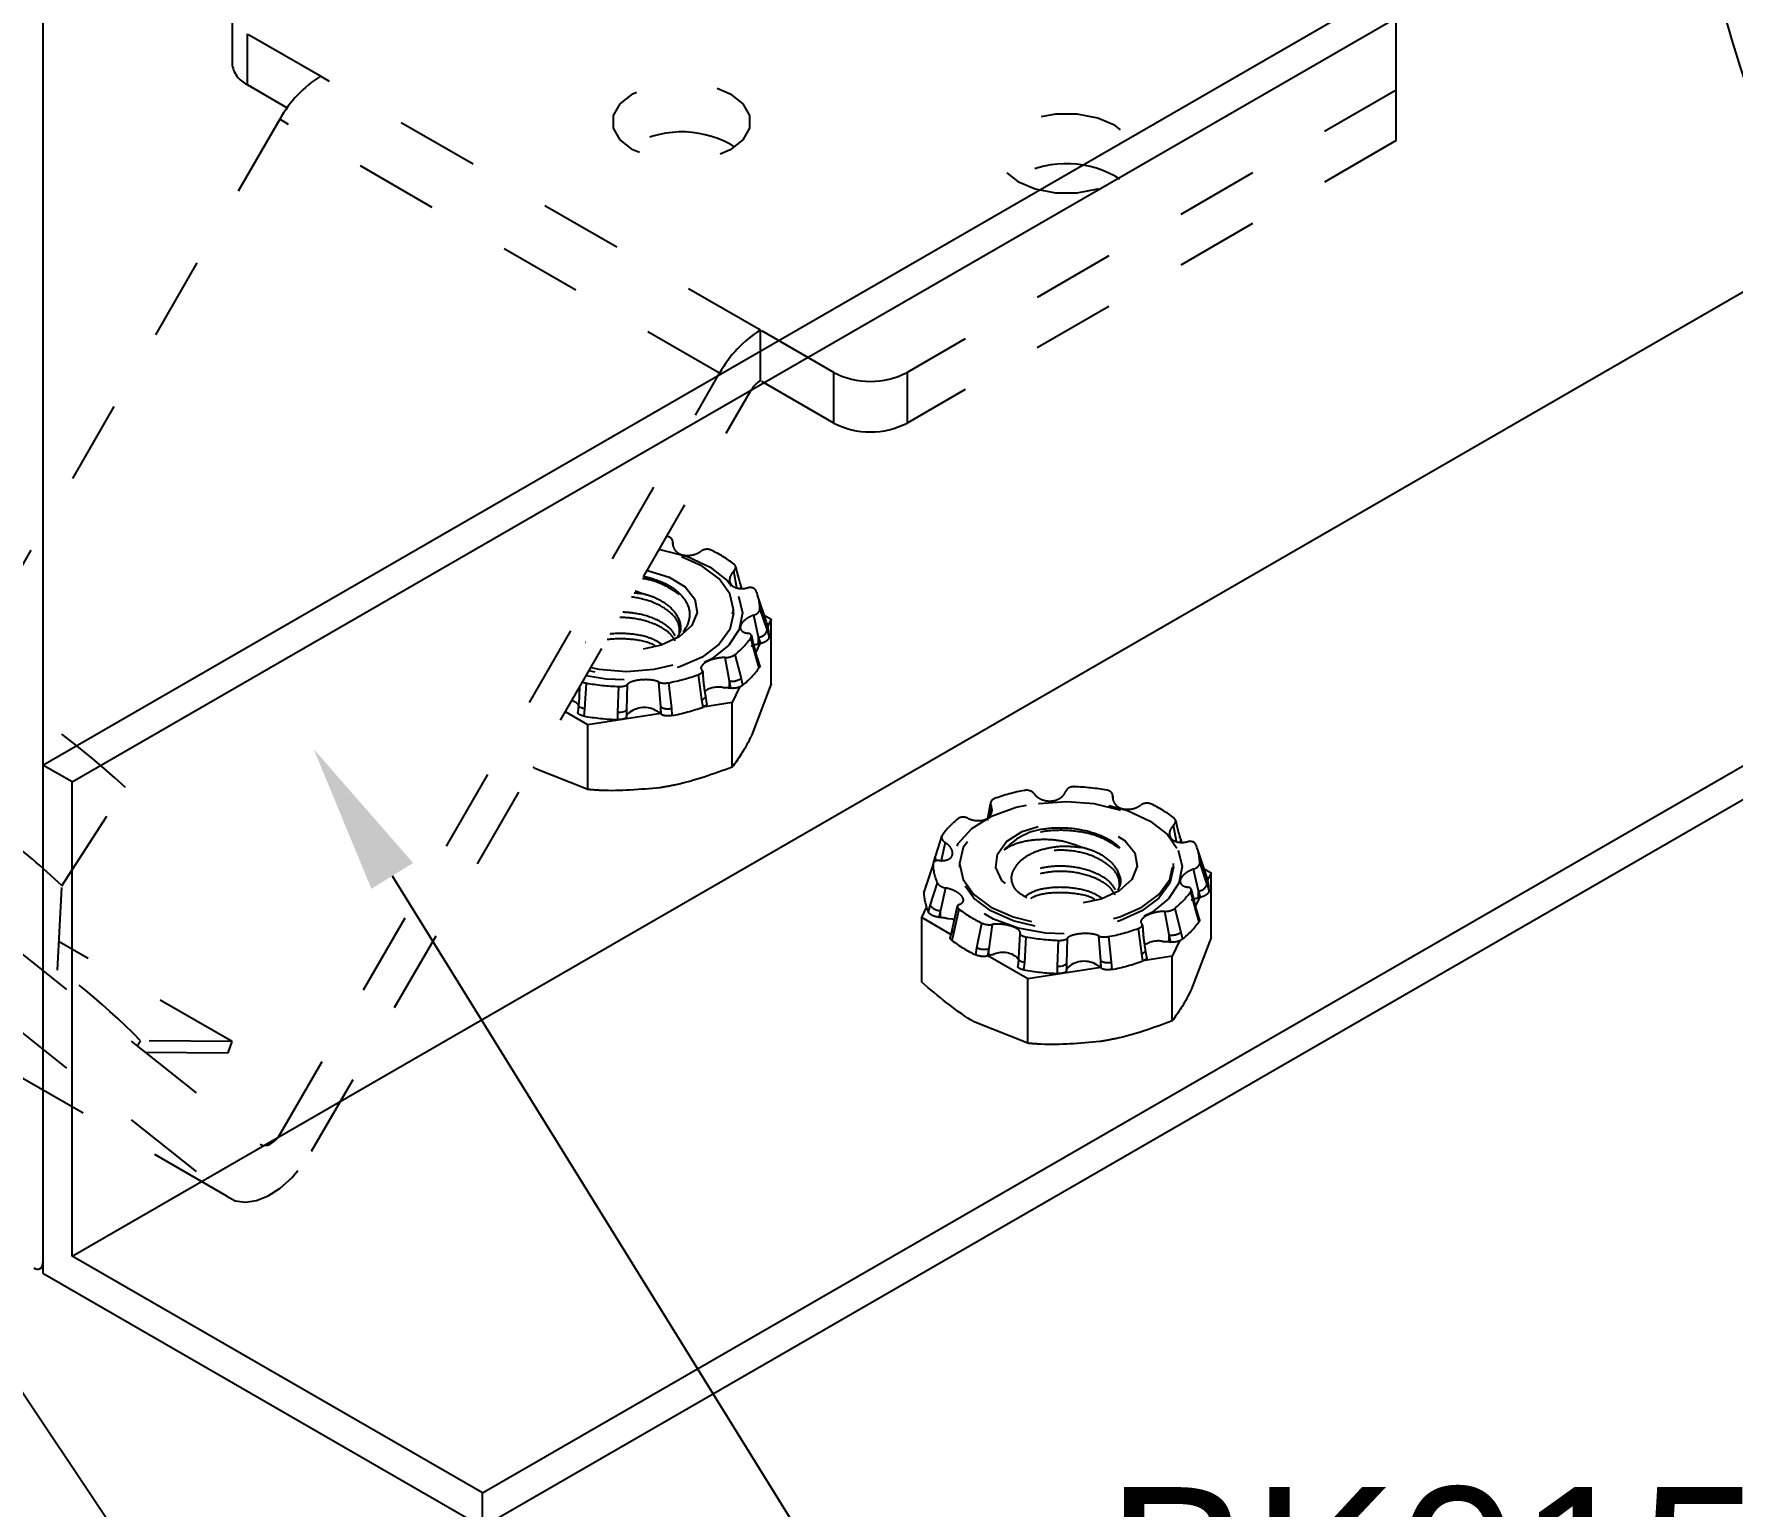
# Model space of a CAD drawing. Extents: x 0 to 11.5, y -11.3 to 0.
# Drawn here: x 6.178 to 8.226, y -4.875 to -3.1 of the extents above; entities that cross this region are included whole.
import ezdxf
from ezdxf import colors
from ezdxf.entities.mleader import LeaderData, LeaderLine
from ezdxf.math import Vec2, Vec3

# ---------------------------------------------------------------- set-up
doc = ezdxf.new("R2010")
doc.units = 0
doc.header["$LTSCALE"] = 0.5
doc.header["$MEASUREMENT"] = 0
doc.linetypes.add('HIDDEN2', pattern=[0.1875, 0.125, -0.0625])
for name, color, linetype in [('Brackets', 181, 'CONTINUOUS'), ('Dimension', 10, 'CONTINUOUS'), ('FAB DWG', 221, 'CONTINUOUS'), ('Hardware', 242, 'CONTINUOUS'), ('Housing', 150, 'CONTINUOUS')]:
    doc.layers.add(name, color=color, linetype=linetype)
doc.styles.add('LSAD_Standard', font='arial.ttf')
doc.styles.get("Standard").update_dxf_attribs({"font": 'arial.ttf'})

msp = doc.modelspace()

# ---------------------------------------------------------------- linework, layer by layer
at = {"layer": 'Brackets', "linetype": 'HIDDEN2', "transparency": 16777216}
for p, q in [((7.8208, -3.168), (7.8208, -3.066)), ((6.4171, -3.0749), (6.4171, -3.1359)), ((6.5238, -3.1514), (6.4354, -3.1004)), ((6.4354, -3.1004), (6.4354, -3.1614)), ((7.0541, -3.4575), (6.5238, -3.1514)), ((6.4354, -3.1614), (6.4837, -3.1893)), ((7.8208, -3.168), (7.2309, -3.5085)), ((7.8208, -3.229), (7.8208, -3.168)), ((6.4747, -3.2033), (6.0919, -3.8663)), ((7.005, -3.5094), (6.4747, -3.2033)), ((7.0177, -3.2334), (7.0231, -3.2368)), ((7.8208, -3.229), (7.2309, -3.5695)), ((7.4818, -3.2717), (7.4871, -3.275)), ((7.0541, -3.5185), (7.0541, -3.4575)), ((7.1425, -3.5085), (7.0541, -3.4575)), ((6.4757, -4.4261), (7.005, -3.5094)), ((7.1425, -3.5695), (7.0541, -3.5185)), ((7.1425, -3.5695), (7.1425, -3.5085)), ((7.2309, -3.5085), (7.2309, -3.5695)), ((6.5131, -4.4476), (7.0423, -3.5309)), ((6.1394, -4.1899), (6.4511, -4.439)), ((6.1394, -4.2848), (6.4107, -4.5016)), ((6.4107, -4.5016), (6.1394, -4.345))]:
    msp.add_line(p, q, dxfattribs=at)
at = {"layer": 'Brackets', "linetype": 'HIDDEN2', "transparency": 16777216, "flags": 128}
for points in [[(7.0177, -3.1724), (7.033, -3.1845), (7.041, -3.1988), (7.041, -3.2138), (7.033, -3.228), (7.0177, -3.2402), (6.9967, -3.249), (6.972, -3.2536), (6.9461, -3.2536), (6.9214, -3.249), (6.9004, -3.2402), (6.8851, -3.228), (6.8771, -3.2138), (6.8771, -3.1988), (6.8851, -3.1845), (6.9004, -3.1724), (6.9214, -3.1636), (6.9461, -3.159), (6.972, -3.159), (6.9967, -3.1636), (7.0177, -3.1724)], [(7.3644, -3.2784), (7.3854, -3.2872), (7.4101, -3.2919), (7.4361, -3.2919), (7.4608, -3.2872), (7.4818, -3.2784), (7.497, -3.2663), (7.5051, -3.252), (7.5051, -3.237), (7.497, -3.2228), (7.4818, -3.2107), (7.4608, -3.2019), (7.4361, -3.1972), (7.4101, -3.1972), (7.3854, -3.2019), (7.3644, -3.2107), (7.3491, -3.2228), (7.3411, -3.237), (7.3411, -3.252), (7.3491, -3.2663), (7.3644, -3.2784)], [(6.4511, -4.439), (6.4536, -4.4404), (6.4565, -4.4408), (6.4598, -4.4403), (6.4632, -4.4389), (6.4666, -4.4367), (6.47, -4.4337), (6.4731, -4.4301), (6.4757, -4.4261)], [(6.4107, -4.5016), (6.421, -4.5072), (6.4332, -4.509), (6.4467, -4.507), (6.4609, -4.5012), (6.4752, -4.4919), (6.4891, -4.4795), (6.5019, -4.4645), (6.5131, -4.4476)]]:
    msp.add_lwpolyline(points, dxfattribs=at)
at = {"layer": 'Brackets', "linetype": 'HIDDEN2', "transparency": 16777216}
for centre, radius, start, end in [((6.4484, -3.1328), 0.0314, 185.699, 245.6346), ((6.5989, -3.2717), 0.1418, 121.9494, 151.1451), ((6.9593, -3.3404), 0.1219, 61.3588, 121.7889), ((7.4233, -3.3787), 0.1219, 61.3588, 121.7889), ((7.1292, -3.5778), 0.1418, 121.9494, 151.1451), ((7.0722, -3.5474), 0.0341, 121.9494, 151.1451), ((7.1867, -3.4232), 0.0961, 242.616, 297.384), ((7.1867, -3.4842), 0.0961, 242.616, 297.384)]:
    msp.add_arc(centre, radius, start, end, dxfattribs=at)
at = {"layer": 'Dimension', "transparency": 16777216}
msp.add_open_spline([(7.1225, 0), (8.4328, -0.5402), (8.3161, -2.0653), (7.9792, -3.1766), (8.8841, -4.1291)], degree=3, knots=[0, 0, 0, 0, 1, 1.936571, 1.936571, 1.936571, 1.936571], dxfattribs=at)
at = {"layer": 'Hardware', "linetype": 'HIDDEN2', "transparency": 16777216}
for p, q in [((6.9487, -3.7154), (6.9486, -3.7136)), ((7.0257, -3.7682), (7.022, -3.7483)), ((7.0318, -3.7689), (7.0306, -3.7649)), ((7.0615, -3.8094), (7.0507, -3.777)), ((7.0216, -3.7992), (7.0216, -3.7945)), ((7.052, -3.8277), (7.0461, -3.8013)), ((7.0536, -3.794), (7.0622, -3.8197)), ((7.0587, -3.8011), (7.067, -3.8059)), ((7.067, -3.8059), (7.063, -3.8145)), ((7.067, -3.8838), (7.067, -3.8059)), ((7.0503, -3.8567), (7.0426, -3.8283)), ((7.052, -3.8357), (7.052, -3.8277)), ((7.0545, -3.8353), (7.052, -3.8277)), ((7.0622, -3.8197), (7.0646, -3.8273)), ((7.0234, -3.8487), (7.0308, -3.8774)), ((7.0533, -3.8355), (7.0485, -3.8457)), ((7.052, -3.8357), (7.0545, -3.8353)), ((7.0167, -3.8808), (7.0116, -3.8523)), ((7.0509, -3.8539), (7.0503, -3.8517)), ((7.0526, -3.8646), (7.0503, -3.8567)), ((7.0533, -3.8619), (7.0509, -3.8539)), ((6.8356, -3.9088), (6.8366, -3.8874)), ((6.844, -3.883), (6.8421, -3.914)), ((6.8822, -3.9183), (6.8834, -3.8872)), ((6.8936, -3.8847), (6.8928, -3.9149)), ((6.934, -3.9117), (6.9317, -3.8819)), ((6.9434, -3.8826), (6.9468, -3.9134)), ((6.9836, -3.9033), (6.9796, -3.8727)), ((7.0167, -3.8888), (7.0167, -3.8808)), ((7.0186, -3.8892), (7.0167, -3.8808)), ((7.0167, -3.8888), (7.0186, -3.8892)), ((7.029, -3.8878), (7.0203, -3.9064)), ((7.0308, -3.8774), (7.0327, -3.8857)), ((7.067, -3.8838), (7.0437, -3.9455)), ((6.835, -3.9098), (6.8341, -3.9187)), ((6.985, -3.9119), (6.9836, -3.9033)), ((7.0203, -3.9064), (6.9849, -3.9119)), ((6.9897, -3.9077), (6.9883, -3.899)), ((7.0203, -3.9844), (7.0203, -3.9064)), ((6.8461, -3.9334), (6.819, -3.9178)), ((6.8421, -3.914), (6.8412, -3.9228)), ((6.934, -3.9198), (6.8461, -3.9334)), ((6.8822, -3.9272), (6.8822, -3.9183)), ((6.8928, -3.9149), (6.8928, -3.9238)), ((6.934, -3.9198), (6.934, -3.9117)), ((6.9347, -3.9206), (6.934, -3.9117)), ((6.934, -3.9198), (6.9347, -3.9206)), ((6.9468, -3.9134), (6.9474, -3.9222)), ((6.8461, -4.0113), (6.8461, -3.9334)), ((6.8461, -4.0113), (6.7823, -3.9859)), ((6.2119, -4.1274), (6.2886, -4.0089)), ((7.331, -4.0292), (7.3275, -4.049)), ((7.3322, -4.0308), (7.3307, -4.0434)), ((7.479, -4.0215), (7.4789, -4.0196)), ((7.2656, -4.0908), (7.2733, -4.0668)), ((7.556, -4.0742), (7.5523, -4.0543)), ((7.5622, -4.075), (7.5609, -4.071)), ((7.265, -4.0918), (7.2627, -4.0989)), ((7.2656, -4.0908), (7.265, -4.0918)), ((7.2768, -4.0753), (7.2722, -4.0971)), ((7.5919, -4.1155), (7.581, -4.083)), ((7.2623, -4.1012), (7.2537, -4.1278)), ((7.2942, -4.1006), (7.2942, -4.1052)), ((7.552, -4.1052), (7.552, -4.1006)), ((7.5823, -4.1337), (7.5764, -4.1073)), ((7.5839, -4.1001), (7.5925, -4.1258)), ((7.5891, -4.1072), (7.5974, -4.1119)), ((7.5974, -4.1119), (7.5933, -4.1206)), ((7.5974, -4.1899), (7.5974, -4.1119)), ((6.2069, -4.2294), (6.2119, -4.1271)), ((7.2537, -4.1278), (7.2512, -4.1352)), ((7.2512, -4.1352), (7.2515, -4.1342)), ((7.2538, -4.1267), (7.2514, -4.1341)), ((7.2537, -4.1278), (7.2538, -4.1267)), ((7.259, -4.1511), (7.2675, -4.1241)), ((7.2773, -4.1301), (7.2714, -4.1574)), ((7.5806, -4.1628), (7.5729, -4.1344)), ((7.5823, -4.1418), (7.5823, -4.1337)), ((7.5848, -4.1413), (7.5823, -4.1337)), ((7.5925, -4.1258), (7.595, -4.1333)), ((7.2488, -4.1658), (7.2545, -4.1536)), ((7.2567, -4.159), (7.259, -4.1511)), ((7.2913, -4.1519), (7.2849, -4.1813)), ((7.2935, -4.1556), (7.2871, -4.1851)), ((7.5538, -4.1547), (7.5612, -4.1835)), ((7.5836, -4.1416), (7.5789, -4.1518)), ((7.5823, -4.1418), (7.5848, -4.1413)), ((7.2839, -4.1861), (7.2488, -4.1658)), ((7.2488, -4.2438), (7.2488, -4.1658)), ((7.2714, -4.1574), (7.2691, -4.1653)), ((7.2691, -4.1653), (7.2714, -4.1654)), ((7.2714, -4.1654), (7.2714, -4.1574)), ((7.3151, -4.2022), (7.3211, -4.1724)), ((7.3335, -4.1742), (7.3294, -4.2034)), ((7.547, -4.1868), (7.5419, -4.1584)), ((7.5813, -4.16), (7.5806, -4.1577)), ((7.583, -4.1707), (7.5806, -4.1628)), ((7.5836, -4.168), (7.5812, -4.16)), ((6.4171, -4.3152), (6.2086, -4.1949)), ((6.4171, -4.3152), (6.2086, -4.1949)), ((7.2851, -4.1815), (7.283, -4.1898)), ((7.2871, -4.1851), (7.285, -4.1933)), ((7.2851, -4.1815), (7.2851, -4.1814)), ((7.3659, -4.2148), (7.3673, -4.1848)), ((7.3743, -4.1891), (7.3724, -4.2201)), ((7.4125, -4.2244), (7.4137, -4.1933)), ((7.4239, -4.1908), (7.4231, -4.221)), ((7.4644, -4.2178), (7.462, -4.1879)), ((7.4737, -4.1887), (7.4771, -4.2195)), ((7.5139, -4.2094), (7.5099, -4.1788)), ((7.547, -4.1949), (7.547, -4.1868)), ((7.5489, -4.1953), (7.547, -4.1868)), ((7.547, -4.1949), (7.5489, -4.1953)), ((7.5593, -4.1939), (7.5507, -4.2125)), ((7.5612, -4.1835), (7.5631, -4.1918)), ((7.5974, -4.1899), (7.574, -4.2516)), ((7.3137, -4.2108), (7.3151, -4.2022)), ((7.3294, -4.2034), (7.3279, -4.2121)), ((7.3279, -4.2121), (7.3294, -4.2114)), ((7.3764, -4.2395), (7.3285, -4.2118)), ((7.3294, -4.2114), (7.3294, -4.2034)), ((7.3653, -4.2159), (7.3644, -4.2248)), ((7.5154, -4.218), (7.5139, -4.2094)), ((7.5507, -4.2125), (7.5153, -4.218)), ((7.52, -4.2138), (7.5186, -4.2051)), ((7.5507, -4.2904), (7.5507, -4.2125)), ((7.3724, -4.2201), (7.3715, -4.2289)), ((7.4644, -4.2259), (7.3764, -4.2395)), ((7.4125, -4.2333), (7.4125, -4.2244)), ((7.4231, -4.221), (7.4231, -4.2299)), ((7.4644, -4.2259), (7.4644, -4.2178)), ((7.465, -4.2267), (7.4644, -4.2178)), ((7.4644, -4.2259), (7.465, -4.2267)), ((7.4771, -4.2195), (7.4777, -4.2283)), ((7.3764, -4.3174), (7.3764, -4.2395)), ((7.3764, -4.3174), (7.3126, -4.292)), ((6.3028, -4.3204), (6.3067, -4.3143)), ((6.4171, -4.3152), (6.3067, -4.3143)), ((6.4123, -4.3289), (6.4171, -4.3152)), ((6.3124, -4.3281), (6.4123, -4.3289))]:
    msp.add_line(p, q, dxfattribs=at)
at = {"layer": 'Hardware', "linetype": 'HIDDEN2', "transparency": 16777216, "flags": 128}
for points in [[(6.85, -3.8641), (6.8594, -3.8664), (6.8928, -3.8689), (6.9261, -3.8664), (6.9572, -3.8589), (6.9839, -3.8471), (7.0044, -3.8317), (7.0172, -3.8138), (7.0216, -3.7945), (7.0172, -3.7753), (7.0044, -3.7573), (6.9839, -3.7419), (6.9572, -3.7301), (6.931, -3.7238)], [(6.9321, -3.722), (6.9345, -3.7222), (6.9664, -3.7306), (6.9936, -3.7433), (7.0145, -3.7596), (7.0277, -3.7783)], [(6.9173, -3.7475), (6.9194, -3.7477), (6.9443, -3.7552), (6.9636, -3.767), (6.9752, -3.7818)], [(7.0277, -3.7783), (7.0325, -3.7983), (7.0284, -3.8184), (7.0159, -3.8373), (6.9956, -3.8537), (6.9689, -3.8668), (6.9373, -3.8756), (6.903, -3.8796), (6.868, -3.8785), (6.8442, -3.8742)], [(6.9752, -3.7818), (6.9779, -3.7979), (6.9714, -3.8137), (6.9564, -3.8274), (6.9344, -3.8375), (6.908, -3.843), (6.8799, -3.8432), (6.8638, -3.8402)], [(7.0216, -3.7992), (7.0172, -3.8184), (7.0044, -3.8363), (6.9839, -3.8518), (6.9572, -3.8636), (6.9261, -3.871), (6.8928, -3.8735), (6.8594, -3.871), (6.8476, -3.8682)], [(6.835, -3.9098), (6.8351, -3.9094), (6.8356, -3.9088)], [(6.8421, -3.914), (6.8402, -3.9136), (6.8385, -3.913), (6.8371, -3.9124), (6.836, -3.9117), (6.8353, -3.9109), (6.835, -3.9102), (6.835, -3.9098)], [(6.9836, -3.9033), (6.9852, -3.9026), (6.9865, -3.9018), (6.9875, -3.901), (6.9881, -3.9001), (6.9883, -3.8993), (6.9883, -3.899)], [(6.8822, -3.9183), (6.8842, -3.9183), (6.8862, -3.9181), (6.888, -3.9178), (6.8896, -3.9174), (6.891, -3.9169), (6.8919, -3.9162), (6.8926, -3.9156), (6.8928, -3.9149)], [(7.558, -4.0844), (7.5628, -4.1044), (7.5588, -4.1245), (7.5462, -4.1433), (7.5259, -4.1598), (7.4992, -4.1729), (7.4677, -4.1817), (7.4333, -4.1856), (7.3984, -4.1846), (7.3649, -4.1785), (7.3352, -4.1679), (7.3109, -4.1533), (7.2937, -4.1357), (7.2847, -4.1162), (7.2843, -4.096), (7.2927, -4.0763), (7.3092, -4.0585), (7.3329, -4.0436), (7.3623, -4.0326), (7.3955, -4.0262), (7.4304, -4.0247), (7.4649, -4.0283), (7.4967, -4.0367), (7.5239, -4.0494), (7.5448, -4.0657), (7.558, -4.0844)], [(7.2986, -4.1199), (7.3115, -4.1378), (7.332, -4.1532), (7.3587, -4.165), (7.3897, -4.1725), (7.4231, -4.175), (7.4564, -4.1725), (7.4875, -4.165), (7.5142, -4.1532), (7.5347, -4.1378), (7.5476, -4.1199), (7.552, -4.1006), (7.5476, -4.0814), (7.5347, -4.0634), (7.5142, -4.048), (7.4875, -4.0362), (7.4564, -4.0288), (7.4231, -4.0262), (7.3897, -4.0288), (7.3587, -4.0362), (7.332, -4.048), (7.3115, -4.0634), (7.2986, -4.0814), (7.2942, -4.1006), (7.2986, -4.1199)], [(7.5056, -4.0879), (7.5083, -4.104), (7.5018, -4.1198), (7.4867, -4.1335), (7.4648, -4.1436), (7.4383, -4.1491), (7.4102, -4.1493), (7.3835, -4.1443), (7.3611, -4.1345), (7.3454, -4.121), (7.3381, -4.1054), (7.34, -4.0892), (7.351, -4.0742), (7.3697, -4.0621), (7.3943, -4.0542), (7.4219, -4.0513), (7.4497, -4.0538), (7.4746, -4.0613), (7.4939, -4.0731), (7.5056, -4.0879)], [(7.552, -4.1052), (7.5476, -4.1245), (7.5347, -4.1424), (7.5142, -4.1578), (7.4875, -4.1696), (7.4564, -4.1771), (7.4231, -4.1796), (7.3897, -4.1771), (7.3587, -4.1696), (7.332, -4.1578), (7.3115, -4.1424), (7.2986, -4.1245), (7.2942, -4.1052)], [(7.2803, -4.1668), (7.2855, -4.1675), (7.2878, -4.1682)], [(7.3653, -4.2159), (7.3654, -4.2155), (7.3659, -4.2148)], [(7.3724, -4.2201), (7.3705, -4.2197), (7.3689, -4.2191), (7.3674, -4.2185), (7.3664, -4.2177), (7.3657, -4.217), (7.3653, -4.2162), (7.3653, -4.2159)], [(7.5139, -4.2094), (7.5155, -4.2087), (7.5168, -4.2079), (7.5178, -4.207), (7.5184, -4.2062), (7.5186, -4.2054), (7.5186, -4.2051)], [(7.4125, -4.2244), (7.4145, -4.2244), (7.4165, -4.2242), (7.4183, -4.2239), (7.4199, -4.2235), (7.4213, -4.2229), (7.4223, -4.2223), (7.4229, -4.2217), (7.4231, -4.221)]]:
    msp.add_lwpolyline(points, dxfattribs=at)
at = {"layer": 'Hardware', "linetype": 'HIDDEN2', "transparency": 16777216}
for centre, radius, start, end in [((6.8933, -3.9704), 0.2686, 79.6613, 79.7291), ((6.9334, -3.8547), 0.1455, 52.3159, 65.0695), ((7.0259, -3.7664), 0.00492, 17.6128, 54.0591), ((7.0256, -3.7664), 0.00525, 331.6424, 15.7405), ((6.9968, -3.7949), 0.0568, 0.8882, 24.8115), ((6.9652, -3.7747), 0.0942, 308.2214, 325.2753), ((7.0514, -3.8164), 0.0113, 273.2007, 342.6544), ((7.0054, -3.8284), 0.0593, 1.0583, 18.6507), ((5.5914, -4.7634), 1.0273, 47.2627, 62.7312), ((6.9702, -3.8069), 0.1006, 308.4561, 325.0406), ((7.0478, -3.8547), 0.00325, 321.7812, 13.9358), ((6.8922, -3.6187), 0.2686, 259.6613, 268.1276), ((6.9012, -3.6586), 0.228, 280.6678, 290.1149), ((7.0033, -3.9185), 0.0306, 79.7573, 121.9794), ((7.0194, -3.8609), 0.02, 262.0635, 304.6896), ((6.8161, -3.9294), 0.0276, 46.5331, 66.9421), ((6.8921, -3.6402), 0.2871, 259.778, 268.0108), ((6.9141, -3.9419), 0.0294, 57.3301, 131.3602), ((6.9423, -3.898), 0.0161, 238.9551, 286.0489), ((6.9017, -3.6829), 0.2437, 280.7981, 289.9846), ((7.4147, -4.2365), 0.228, 100.6678, 110.1149), ((7.4237, -4.2765), 0.2686, 79.6613, 88.1276), ((7.4637, -4.1607), 0.1455, 52.3159, 65.0695), ((7.3507, -4.1205), 0.0942, 128.2214, 145.2753), ((5.5421, -4.8408), 0.9788, 46.8172, 52.3906), ((7.4065, -4.1365), 0.0783, 99.596, 138.2132), ((7.5562, -4.0725), 0.00492, 17.6128, 54.0591), ((7.5559, -4.0724), 0.00525, 331.6424, 15.7405), ((7.2704, -4.0932), 0.00552, 166.2589, 227.425), ((7.5271, -4.1009), 0.0568, 0.8882, 24.8115), ((7.319, -4.1003), 0.0568, 180.8882, 204.8115), ((7.3119, -4.1339), 0.0607, 181.2152, 204.4846), ((7.4955, -4.0807), 0.0942, 308.2214, 325.2753), ((7.5817, -4.1224), 0.0113, 273.2007, 342.6544), ((7.5357, -4.1344), 0.0593, 1.0583, 18.6507), ((7.2713, -4.1421), 0.0153, 216.3982, 270.5278), ((7.3825, -4.0405), 0.1455, 232.3159, 245.0695), ((7.5005, -4.113), 0.1006, 308.4561, 325.0406), ((7.5781, -4.1608), 0.00325, 321.7812, 13.9358), ((5.7204, -4.8849), 0.8181, 44.218, 58.5171), ((7.3797, -4.07), 0.1555, 232.4917, 244.8937), ((7.289, -4.1817), 0.00386, 175.8857, 240.4212), ((7.4225, -3.9248), 0.2686, 259.6613, 268.1276), ((7.4315, -3.9647), 0.228, 280.6678, 290.1149), ((7.5336, -4.2246), 0.0306, 79.7573, 121.9794), ((7.5498, -4.167), 0.02, 262.0635, 304.6896), ((7.3239, -4.1835), 0.0206, 244.8872, 285.4043), ((7.3464, -4.2355), 0.0276, 46.5331, 112.1477), ((7.4225, -3.9463), 0.2871, 259.778, 268.0108), ((7.4444, -4.2479), 0.0294, 57.3301, 131.3602), ((7.4727, -4.204), 0.0161, 238.9551, 286.0489), ((7.4321, -3.989), 0.2437, 280.7981, 289.9846)]:
    msp.add_arc(centre, radius, start, end, dxfattribs=at)
for points, knots in [([(6.9486, -3.7136), (6.9486, -3.7127), (6.9485, -3.711), (6.947, -3.7087), (6.9447, -3.7069), (6.9426, -3.7064), (6.9416, -3.7061)], [0, 0, 0, 0, 0.249061, 0.498102, 0.747609, 1, 1, 1, 1]), ([(6.9486, -3.7136), (6.9486, -3.7139), (6.9484, -3.7161), (6.9492, -3.7202), (6.9527, -3.7249), (6.9581, -3.7281), (6.9646, -3.7295), (6.9714, -3.729), (6.9776, -3.7271), (6.9809, -3.725), (6.9823, -3.7241)], [0, 0, 0, 0, 0.027156, 0.180185, 0.33025, 0.474243, 0.613173, 0.751073, 0.8923, 1, 1, 1, 1]), ([(6.9947, -3.7227), (6.9938, -3.7224), (6.9919, -3.7217), (6.9885, -3.7217), (6.9851, -3.7225), (6.9833, -3.7236), (6.9823, -3.7241)], [0, 0, 0, 0, 0.250091, 0.500183, 0.750201, 1, 1, 1, 1]), ([(7.022, -3.7483), (7.0226, -3.7475), (7.0239, -3.746), (7.0245, -3.7436), (7.0241, -3.7413), (7.0229, -3.7401), (7.0223, -3.7395)], [0, 0, 0, 0, 0.249061, 0.498102, 0.747609, 1, 1, 1, 1]), ([(7.0301, -3.7632), (7.0295, -3.7613), (7.0273, -3.754), (7.0257, -3.7475), (7.0246, -3.7427)], [0, 0, 0, 0, 0.268091, 1, 1, 1, 1]), ([(6.9567, -3.7763), (6.9496, -3.7715), (6.9368, -3.763), (6.9197, -3.7583), (6.9119, -3.7569)], [0, 0, 0, 0, 0.1825211, 0.3231463, 0.3231463, 0.3231463, 0.3231463]), ([(6.9134, -3.7543), (6.917, -3.7551), (6.9289, -3.7582), (6.947, -3.7661), (6.9625, -3.7798), (6.9699, -3.7955), (6.9679, -3.8114), (6.9591, -3.825), (6.9484, -3.8313), (6.944, -3.8339)], [0.2413705, 0.2413705, 0.2413705, 0.2413705, 0.2943804, 0.422382, 0.5478577, 0.6718904, 0.7946423, 0.9147279, 1, 1, 1, 1]), ([(7.022, -3.7483), (7.0217, -3.7485), (7.0199, -3.7504), (7.0175, -3.7542), (7.0165, -3.7594), (7.0181, -3.7638), (7.0217, -3.7671), (7.027, -3.7689), (7.0329, -3.7693), (7.0368, -3.7686), (7.0385, -3.7683)], [0, 0, 0, 0, 0.026829, 0.179863, 0.32994, 0.473946, 0.612884, 0.750782, 0.891999, 1, 1, 1, 1]), ([(6.9567, -3.8226), (6.9567, -3.819), (6.9567, -3.8099), (6.9455, -3.7966), (6.9262, -3.7851), (6.909, -3.7806), (6.8997, -3.7794), (6.8989, -3.7793)], [0, 0, 0, 0, 0.090254, 0.2277059, 0.3651578, 0.5026096, 0.5151835, 0.5151835, 0.5151835, 0.5151835]), ([(6.9546, -3.8269), (6.9556, -3.8252), (6.9597, -3.8184), (6.9569, -3.8052), (6.9458, -3.7903), (6.9287, -3.78), (6.9158, -3.7764), (6.9109, -3.775)], [0, 0, 0, 0, 0.0839078, 0.3370663, 0.5902248, 0.8433833, 1, 1, 1, 1]), ([(7.0484, -3.771), (7.048, -3.7704), (7.0472, -3.7693), (7.0448, -3.7682), (7.0418, -3.7677), (7.0396, -3.7681), (7.0385, -3.7683)], [0, 0, 0, 0, 0.2500911, 0.500183, 0.7502013, 1, 1, 1, 1]), ([(6.9517, -3.8323), (6.9496, -3.829), (6.9442, -3.8206), (6.9259, -3.8107), (6.9044, -3.8049), (6.8902, -3.804), (6.8846, -3.8041)], [0, 0, 0, 0, 0.1058509, 0.268146, 0.4304412, 0.5361441, 0.5361441, 0.5361441, 0.5361441]), ([(6.9519, -3.8262), (6.9497, -3.8228), (6.9443, -3.8143), (6.9259, -3.8043), (6.9056, -3.7988), (6.8926, -3.7978), (6.8883, -3.7977)], [0, 0, 0, 0, 0.1038357, 0.259328, 0.4148203, 0.49375, 0.49375, 0.49375, 0.49375]), ([(7.0461, -3.8013), (7.0456, -3.8014), (7.0429, -3.8024), (7.0381, -3.8048), (7.0331, -3.8089), (7.0302, -3.8131), (7.0296, -3.817), (7.0313, -3.8201), (7.0346, -3.8222), (7.0377, -3.8228), (7.0391, -3.823)], [0, 0, 0, 0, 0.027186, 0.180215, 0.330279, 0.47427, 0.6132, 0.7511, 0.892328, 1, 1, 1, 1]), ([(7.0461, -3.8013), (7.0471, -3.8008), (7.0492, -3.8), (7.0516, -3.7981), (7.0533, -3.796), (7.0535, -3.7947), (7.0536, -3.794)], [0, 0, 0, 0, 0.249061, 0.498102, 0.747609, 1, 1, 1, 1]), ([(6.9352, -3.8364), (6.9321, -3.8344), (6.9228, -3.8283), (6.9012, -3.8234), (6.8833, -3.823), (6.8741, -3.8238), (6.8732, -3.8239)], [0, 0, 0, 0, 0.1261916, 0.3695053, 0.6128189, 0.6393985, 0.6393985, 0.6393985, 0.6393985]), ([(7.0426, -3.8283), (7.0429, -3.8277), (7.0435, -3.8265), (7.043, -3.8249), (7.0416, -3.8236), (7.0399, -3.8232), (7.0391, -3.823)], [0, 0, 0, 0, 0.250091, 0.500183, 0.750201, 1, 1, 1, 1]), ([(7.0503, -3.8517), (7.0496, -3.8494), (7.0471, -3.841), (7.045, -3.8319), (7.0435, -3.8253)], [0, 0, 0, 0, 0.264802, 1, 1, 1, 1]), ([(7.0646, -3.8273), (7.0645, -3.8279), (7.0643, -3.8293), (7.0627, -3.8314), (7.0603, -3.8332), (7.0574, -3.8346), (7.0554, -3.835), (7.0545, -3.8353)], [0, 0, 0, 0, 0.20687, 0.413742, 0.620597, 0.827456, 1, 1, 1, 1]), ([(6.9271, -3.838), (6.9265, -3.8377), (6.9196, -3.8335), (6.901, -3.8299), (6.8821, -3.8294), (6.8715, -3.8304), (6.8693, -3.8307)], [0, 0, 0, 0, 0.0284593, 0.3330201, 0.637581, 0.7180636, 0.7180636, 0.7180636, 0.7180636]), ([(7.0116, -3.8523), (7.0126, -3.8522), (7.0147, -3.8522), (7.0181, -3.8514), (7.0212, -3.8502), (7.0227, -3.8492), (7.0234, -3.8487)], [0, 0, 0, 0, 0.249061, 0.498102, 0.747609, 1, 1, 1, 1]), ([(7.0432, -3.8385), (7.0455, -3.8376), (7.0484, -3.8364), (7.0514, -3.8358), (7.052, -3.8357)], [0, 0, 0, 0, 0.807517, 1, 1, 1, 1]), ([(6.9796, -3.8727), (6.9805, -3.8723), (6.9822, -3.8715), (6.9838, -3.8701), (6.9845, -3.8687), (6.984, -3.8679), (6.9837, -3.8675)], [0, 0, 0, 0, 0.250091, 0.500183, 0.750201, 1, 1, 1, 1]), ([(7.0116, -3.8523), (7.0112, -3.8523), (7.0085, -3.8523), (7.0032, -3.8528), (6.996, -3.8546), (6.9898, -3.8571), (6.9852, -3.86), (6.9827, -3.8629), (6.9822, -3.8655), (6.9832, -3.8669), (6.9837, -3.8675)], [0, 0, 0, 0, 0.02708, 0.18011, 0.330178, 0.474174, 0.613106, 0.751006, 0.89223, 1, 1, 1, 1]), ([(6.9883, -3.899), (6.9878, -3.8958), (6.986, -3.8858), (6.9853, -3.8754), (6.9849, -3.8684)], [0, 0, 0, 0, 0.3223029, 1, 1, 1, 1]), ([(7.0532, -3.8619), (7.0533, -3.8623), (7.0535, -3.8631), (7.0529, -3.8641), (7.0526, -3.8646)], [0, 0, 0, 0, 0.468285, 1, 1, 1, 1]), ([(6.8398, -3.8818), (6.8401, -3.8819), (6.8414, -3.8824), (6.8429, -3.8827), (6.844, -3.883)], [0.6347897, 0.6347897, 0.6347897, 0.6347897, 0.7476088, 1, 1, 1, 1]), ([(6.8834, -3.8872), (6.8845, -3.8872), (6.8868, -3.8872), (6.8899, -3.8867), (6.8924, -3.8858), (6.8932, -3.8851), (6.8936, -3.8847)], [0, 0, 0, 0, 0.250091, 0.500183, 0.750201, 1, 1, 1, 1]), ([(6.9317, -3.8819), (6.9315, -3.8817), (6.9299, -3.8809), (6.9261, -3.8798), (6.9195, -3.8789), (6.9123, -3.8789), (6.9055, -3.8797), (6.8997, -3.8811), (6.8956, -3.8828), (6.8942, -3.8842), (6.8936, -3.8847)], [0, 0, 0, 0, 0.027195, 0.180223, 0.330286, 0.474278, 0.613207, 0.751108, 0.892336, 1, 1, 1, 1]), ([(6.9317, -3.8819), (6.9324, -3.8821), (6.9337, -3.8827), (6.9367, -3.8831), (6.94, -3.8831), (6.9422, -3.8828), (6.9434, -3.8826)], [0, 0, 0, 0, 0.249061, 0.498102, 0.747609, 1, 1, 1, 1]), ([(7.0087, -3.8884), (7.011, -3.8884), (7.0139, -3.8883), (7.0162, -3.8887), (7.0167, -3.8888)], [0, 0, 0, 0, 0.80752, 1, 1, 1, 1]), ([(7.0327, -3.8857), (7.032, -3.8863), (7.0305, -3.8873), (7.0274, -3.8885), (7.0241, -3.8892), (7.021, -3.8895), (7.0194, -3.8893), (7.0186, -3.8892)], [0, 0, 0, 0, 0.2068704, 0.4137417, 0.6205972, 0.8274563, 1, 1, 1, 1]), ([(6.9896, -3.9077), (6.9896, -3.9079), (6.9899, -3.9085), (6.9891, -3.9096), (6.9874, -3.9109), (6.9858, -3.9116), (6.985, -3.9119)], [0, 0, 0, 0, 0.117573, 0.428944, 0.740302, 1, 1, 1, 1]), ([(6.8412, -3.9228), (6.8401, -3.9226), (6.8381, -3.9221), (6.8357, -3.921), (6.8343, -3.9198), (6.8342, -3.9191), (6.8342, -3.9187)], [0, 0, 0, 0, 0.257211, 0.514423, 0.771615, 1, 1, 1, 1]), ([(6.8928, -3.9238), (6.8927, -3.9242), (6.8924, -3.925), (6.8907, -3.926), (6.8882, -3.9268), (6.8852, -3.9272), (6.8831, -3.9272), (6.8822, -3.9272)], [0, 0, 0, 0, 0.2068692, 0.4137386, 0.6206054, 0.8274634, 1, 1, 1, 1]), ([(6.8928, -3.9229), (6.893, -3.9221), (6.8932, -3.921), (6.8944, -3.92), (6.8947, -3.9198)], [0, 0, 0, 0, 0.807733, 1, 1, 1, 1]), ([(6.9299, -3.9171), (6.9313, -3.9178), (6.933, -3.9186), (6.9339, -3.9196), (6.934, -3.9198)], [0, 0, 0, 0, 0.807517, 1, 1, 1, 1]), ([(6.9474, -3.9222), (6.9463, -3.9224), (6.9441, -3.9228), (6.9407, -3.9227), (6.9378, -3.9223), (6.9357, -3.9216), (6.935, -3.9209), (6.9347, -3.9206)], [0, 0, 0, 0, 0.20687, 0.413742, 0.620597, 0.827456, 1, 1, 1, 1]), ([(7.0437, -3.9455), (7.0431, -3.9467), (7.0353, -3.9635), (7.0275, -3.9743), (7.0203, -3.9844)], [0, 0, 0, 0, 0.070185, 1, 1, 1, 1]), ([(7.0203, -3.9844), (6.9977, -3.9926), (6.969, -4.0031), (6.9395, -4.0082), (6.9332, -4.0092)], [0, 0, 0, 0, 0.787347, 1, 1, 1, 1]), ([(6.9332, -4.0092), (6.9092, -4.0114), (6.8797, -4.0141), (6.8514, -4.0118), (6.8461, -4.0113)], [0, 0, 0, 0, 0.8135121, 1, 1, 1, 1]), ([(7.3842, -4.0165), (7.3835, -4.0157), (7.3822, -4.0143), (7.3792, -4.0129), (7.3758, -4.0121), (7.3736, -4.0124), (7.3725, -4.0125)], [0, 0, 0, 0, 0.249061, 0.498102, 0.747609, 1, 1, 1, 1]), ([(7.4325, -4.0079), (7.4313, -4.008), (7.4291, -4.0081), (7.426, -4.0093), (7.4235, -4.0111), (7.4227, -4.0128), (7.4222, -4.0136)], [0, 0, 0, 0, 0.250091, 0.500183, 0.750201, 1, 1, 1, 1]), ([(7.4789, -4.0196), (7.4789, -4.0188), (7.4789, -4.0171), (7.4774, -4.0148), (7.475, -4.013), (7.4729, -4.0124), (7.4719, -4.0122)], [0, 0, 0, 0, 0.249061, 0.498102, 0.747609, 1, 1, 1, 1]), ([(7.3043, -4.046), (7.3047, -4.0462), (7.3073, -4.0474), (7.3126, -4.0489), (7.3199, -4.0491), (7.3261, -4.0474), (7.3306, -4.0442), (7.3332, -4.0398), (7.3337, -4.0351), (7.3326, -4.0321), (7.3322, -4.0308)], [0, 0, 0, 0, 0.02708, 0.18011, 0.330178, 0.474174, 0.613106, 0.751006, 0.89223, 1, 1, 1, 1]), ([(7.3363, -4.0225), (7.3354, -4.0229), (7.3336, -4.0237), (7.332, -4.0258), (7.3314, -4.0283), (7.3319, -4.03), (7.3322, -4.0308)], [0, 0, 0, 0, 0.250091, 0.500183, 0.750201, 1, 1, 1, 1]), ([(7.3842, -4.0165), (7.3844, -4.0168), (7.3859, -4.0188), (7.3897, -4.022), (7.3964, -4.0248), (7.4035, -4.0256), (7.4103, -4.0245), (7.4162, -4.0216), (7.4203, -4.0178), (7.4217, -4.0149), (7.4222, -4.0136)], [0, 0, 0, 0, 0.027195, 0.180223, 0.330286, 0.474278, 0.613207, 0.751108, 0.892336, 1, 1, 1, 1]), ([(7.4789, -4.0196), (7.4789, -4.02), (7.4787, -4.0222), (7.4796, -4.0263), (7.4831, -4.031), (7.4885, -4.0342), (7.4949, -4.0355), (7.5018, -4.0351), (7.5079, -4.0332), (7.5112, -4.0311), (7.5127, -4.0302)], [0, 0, 0, 0, 0.027156, 0.180185, 0.33025, 0.474243, 0.613173, 0.751073, 0.8923, 1, 1, 1, 1]), ([(7.525, -4.0288), (7.5241, -4.0285), (7.5222, -4.0278), (7.5188, -4.0278), (7.5155, -4.0285), (7.5136, -4.0297), (7.5127, -4.0302)], [0, 0, 0, 0, 0.250091, 0.500183, 0.750201, 1, 1, 1, 1]), ([(7.3043, -4.046), (7.3032, -4.0456), (7.3011, -4.0448), (7.2978, -4.0446), (7.2947, -4.0451), (7.2932, -4.046), (7.2924, -4.0465)], [0, 0, 0, 0, 0.249061, 0.498102, 0.747609, 1, 1, 1, 1]), ([(7.5523, -4.0543), (7.553, -4.0536), (7.5542, -4.0521), (7.5548, -4.0497), (7.5544, -4.0474), (7.5532, -4.0462), (7.5527, -4.0456)], [0, 0, 0, 0, 0.249061, 0.498102, 0.747609, 1, 1, 1, 1]), ([(7.5604, -4.0693), (7.5598, -4.0673), (7.5576, -4.0601), (7.5561, -4.0535), (7.555, -4.0487)], [0, 0, 0, 0, 0.268091, 1, 1, 1, 1]), ([(7.2733, -4.0668), (7.273, -4.0675), (7.2724, -4.0688), (7.2728, -4.0711), (7.2743, -4.0734), (7.2759, -4.0746), (7.2768, -4.0753)], [0, 0, 0, 0, 0.250091, 0.500183, 0.750201, 1, 1, 1, 1]), ([(7.4871, -4.0823), (7.4799, -4.0776), (7.4652, -4.0678), (7.4339, -4.0605), (7.4013, -4.0601), (7.3719, -4.0669), (7.3553, -4.0764), (7.3493, -4.0829), (7.348, -4.0843)], [0, 0, 0, 0, 0.182521, 0.373585, 0.56465, 0.755714, 0.946778, 1, 1, 1, 1]), ([(7.4412, -4.0811), (7.4341, -4.0784), (7.42, -4.0731), (7.3966, -4.0712), (7.3741, -4.073), (7.3577, -4.0781), (7.3504, -4.0828), (7.348, -4.0843)], [0, 0, 0, 0, 0.211183, 0.422294, 0.641741, 0.881277, 1, 1, 1, 1]), ([(7.3934, -4.0593), (7.3957, -4.0589), (7.4068, -4.0572), (7.428, -4.0571), (7.4548, -4.0623), (7.4773, -4.0722), (7.4929, -4.0859), (7.5002, -4.1016), (7.4982, -4.1175), (7.4894, -4.1311), (7.4788, -4.1374), (7.4744, -4.14)], [0, 0, 0, 0, 0.03419, 0.166184, 0.29438, 0.422382, 0.547858, 0.67189, 0.794642, 0.914728, 1, 1, 1, 1]), ([(7.5523, -4.0543), (7.5521, -4.0546), (7.5503, -4.0565), (7.5478, -4.0603), (7.5469, -4.0654), (7.5484, -4.0699), (7.5521, -4.0732), (7.5573, -4.075), (7.5632, -4.0754), (7.5672, -4.0747), (7.5689, -4.0744)], [0, 0, 0, 0, 0.026829, 0.179863, 0.32994, 0.473946, 0.612884, 0.750782, 0.891999, 1, 1, 1, 1]), ([(7.5787, -4.0771), (7.5783, -4.0765), (7.5775, -4.0753), (7.5751, -4.0743), (7.5722, -4.0738), (7.57, -4.0742), (7.5689, -4.0744)], [0, 0, 0, 0, 0.250091, 0.500183, 0.750201, 1, 1, 1, 1]), ([(7.2698, -4.0971), (7.2702, -4.0971), (7.273, -4.0973), (7.2778, -4.0969), (7.2828, -4.0948), (7.2857, -4.0914), (7.2862, -4.0872), (7.2846, -4.0826), (7.2812, -4.0785), (7.2781, -4.0762), (7.2768, -4.0753)], [0, 0, 0, 0, 0.027186, 0.180215, 0.330279, 0.47427, 0.6132, 0.7511, 0.892328, 1, 1, 1, 1]), ([(7.3606, -4.1067), (7.3624, -4.1039), (7.3667, -4.0971), (7.38, -4.0881), (7.3989, -4.0816), (7.4204, -4.0788), (7.4344, -4.0804), (7.4412, -4.0811)], [0, 0, 0, 0, 0.1546222, 0.369297, 0.5839717, 0.7986464, 1, 1, 1, 1]), ([(7.4871, -4.1287), (7.4871, -4.1251), (7.4871, -4.116), (7.4758, -4.1027), (7.4565, -4.0912), (7.4318, -4.0847), (7.4058, -4.0841), (7.3825, -4.0892), (7.3672, -4.0976), (7.3624, -4.1042), (7.3606, -4.1067)], [0, 0, 0, 0, 0.090254, 0.227706, 0.365158, 0.50261, 0.640062, 0.777513, 0.914965, 1, 1, 1, 1]), ([(7.4852, -4.1323), (7.4861, -4.1309), (7.4901, -4.1243), (7.4872, -4.1113), (7.4762, -4.0964), (7.459, -4.0861), (7.4461, -4.0825), (7.4412, -4.0811)], [0, 0, 0, 0, 0.074406, 0.33019, 0.585974, 0.841759, 1, 1, 1, 1]), ([(7.2698, -4.0971), (7.2688, -4.0971), (7.2667, -4.097), (7.2642, -4.0979), (7.2626, -4.0993), (7.2624, -4.1005), (7.2623, -4.1012)], [0, 0, 0, 0, 0.249061, 0.498102, 0.747609, 1, 1, 1, 1]), ([(7.3753, -4.142), (7.3717, -4.1399), (7.3629, -4.1348), (7.3567, -4.1238), (7.3567, -4.1138), (7.3597, -4.1083), (7.3606, -4.1067)], [0, 0, 0, 0, 0.227978, 0.550102, 0.870586, 1, 1, 1, 1]), ([(7.4822, -4.1322), (7.4801, -4.1288), (7.4746, -4.1204), (7.4563, -4.1104), (7.4319, -4.1039), (7.4057, -4.1033), (7.3826, -4.1083), (7.366, -4.1172), (7.3621, -4.1246), (7.3605, -4.1279)], [0, 0, 0, 0, 0.103836, 0.259328, 0.41482, 0.570313, 0.725805, 0.881297, 1, 1, 1, 1]), ([(7.4821, -4.1384), (7.4799, -4.1351), (7.4745, -4.1267), (7.4563, -4.1167), (7.4319, -4.1102), (7.4057, -4.1096), (7.3827, -4.1148), (7.3672, -4.1226), (7.3637, -4.129), (7.3626, -4.1312)], [0, 0, 0, 0, 0.105851, 0.268146, 0.430441, 0.592736, 0.755031, 0.917327, 1, 1, 1, 1]), ([(7.5764, -4.1073), (7.576, -4.1075), (7.5732, -4.1085), (7.5684, -4.1109), (7.5634, -4.115), (7.5605, -4.1192), (7.5599, -4.123), (7.5616, -4.1262), (7.565, -4.1283), (7.5681, -4.1289), (7.5694, -4.1291)], [0, 0, 0, 0, 0.027186, 0.180215, 0.330279, 0.47427, 0.6132, 0.7511, 0.892328, 1, 1, 1, 1]), ([(7.5764, -4.1073), (7.5774, -4.1069), (7.5795, -4.106), (7.5819, -4.1042), (7.5836, -4.1021), (7.5838, -4.1007), (7.5839, -4.1001)], [0, 0, 0, 0, 0.249061, 0.498102, 0.747609, 1, 1, 1, 1]), ([(7.2675, -4.1241), (7.2679, -4.1247), (7.2687, -4.126), (7.2711, -4.1278), (7.274, -4.1292), (7.2762, -4.1298), (7.2773, -4.1301)], [0, 0, 0, 0, 0.250091, 0.500183, 0.750201, 1, 1, 1, 1]), ([(7.2938, -4.1501), (7.2941, -4.15), (7.2959, -4.1493), (7.2984, -4.1475), (7.2993, -4.1443), (7.2978, -4.1407), (7.2941, -4.137), (7.2889, -4.1338), (7.283, -4.1314), (7.279, -4.1304), (7.2773, -4.1301)], [0, 0, 0, 0, 0.026829, 0.179863, 0.32994, 0.473946, 0.612884, 0.750782, 0.891999, 1, 1, 1, 1]), ([(7.4655, -4.1425), (7.4624, -4.1404), (7.4532, -4.1344), (7.4315, -4.1295), (7.4061, -4.1288), (7.385, -4.1328), (7.3767, -4.1382), (7.3736, -4.1402)], [0, 0, 0, 0, 0.126192, 0.369505, 0.612819, 0.856133, 1, 1, 1, 1]), ([(7.5729, -4.1344), (7.5732, -4.1338), (7.5738, -4.1326), (7.5734, -4.1309), (7.5719, -4.1297), (7.5702, -4.1293), (7.5694, -4.1291)], [0, 0, 0, 0, 0.2500911, 0.500183, 0.7502013, 1, 1, 1, 1]), ([(7.5806, -4.1577), (7.5799, -4.1555), (7.5774, -4.1471), (7.5753, -4.138), (7.5738, -4.1314)], [0, 0, 0, 0, 0.264802, 1, 1, 1, 1]), ([(7.595, -4.1333), (7.5949, -4.134), (7.5947, -4.1354), (7.593, -4.1374), (7.5906, -4.1393), (7.5877, -4.1406), (7.5857, -4.1411), (7.5848, -4.1413)], [0, 0, 0, 0, 0.2068704, 0.4137417, 0.6205972, 0.8274563, 1, 1, 1, 1]), ([(7.2938, -4.1501), (7.2932, -4.1504), (7.292, -4.151), (7.2914, -4.1524), (7.2918, -4.154), (7.2929, -4.1551), (7.2935, -4.1556)], [0, 0, 0, 0, 0.249061, 0.498102, 0.747609, 1, 1, 1, 1]), ([(7.4574, -4.1441), (7.4568, -4.1437), (7.45, -4.1396), (7.4313, -4.136), (7.4063, -4.1353), (7.3878, -4.1383), (7.3813, -4.1422), (7.3803, -4.1428)], [0, 0, 0, 0, 0.028459, 0.33302, 0.637581, 0.942142, 1, 1, 1, 1]), ([(7.5419, -4.1584), (7.5429, -4.1583), (7.545, -4.1582), (7.5484, -4.1575), (7.5515, -4.1563), (7.553, -4.1552), (7.5538, -4.1547)], [0, 0, 0, 0, 0.249061, 0.498102, 0.747609, 1, 1, 1, 1]), ([(7.5735, -4.1445), (7.5759, -4.1436), (7.5788, -4.1425), (7.5818, -4.1419), (7.5823, -4.1418)], [0, 0, 0, 0, 0.8075175, 1, 1, 1, 1]), ([(7.2691, -4.1653), (7.268, -4.1652), (7.2659, -4.165), (7.2626, -4.1639), (7.2597, -4.1625), (7.2576, -4.1607), (7.257, -4.1596), (7.2567, -4.159)], [0, 0, 0, 0, 0.2068692, 0.4137386, 0.6206054, 0.8274634, 1, 1, 1, 1]), ([(7.2714, -4.1654), (7.2738, -4.1656), (7.2768, -4.1659), (7.2798, -4.1667), (7.2803, -4.1668)], [0, 0, 0, 0, 0.810242, 1, 1, 1, 1]), ([(7.3211, -4.1724), (7.3221, -4.1728), (7.324, -4.1736), (7.3273, -4.1743), (7.3307, -4.1745), (7.3326, -4.1743), (7.3335, -4.1742)], [0, 0, 0, 0, 0.250091, 0.500183, 0.750201, 1, 1, 1, 1]), ([(7.3673, -4.1848), (7.3673, -4.1846), (7.3675, -4.1836), (7.3666, -4.1815), (7.3631, -4.1788), (7.3577, -4.1764), (7.3513, -4.1747), (7.3444, -4.1737), (7.3382, -4.1735), (7.3349, -4.174), (7.3335, -4.1742)], [0, 0, 0, 0, 0.027156, 0.180185, 0.33025, 0.474243, 0.613173, 0.751073, 0.8923, 1, 1, 1, 1]), ([(7.5099, -4.1788), (7.5108, -4.1784), (7.5126, -4.1776), (7.5142, -4.1762), (7.5148, -4.1748), (7.5143, -4.174), (7.514, -4.1736)], [0, 0, 0, 0, 0.250091, 0.500183, 0.750201, 1, 1, 1, 1]), ([(7.5419, -4.1584), (7.5415, -4.1584), (7.5389, -4.1583), (7.5335, -4.1589), (7.5263, -4.1606), (7.5201, -4.1631), (7.5155, -4.166), (7.513, -4.169), (7.5125, -4.1716), (7.5136, -4.173), (7.514, -4.1736)], [0, 0, 0, 0, 0.02708, 0.18011, 0.330178, 0.474174, 0.613106, 0.751006, 0.89223, 1, 1, 1, 1]), ([(7.5186, -4.2051), (7.5181, -4.2019), (7.5163, -4.1919), (7.5157, -4.1815), (7.5152, -4.1745)], [0, 0, 0, 0, 0.3223029, 1, 1, 1, 1]), ([(7.5835, -4.168), (7.5836, -4.1684), (7.5838, -4.1692), (7.5833, -4.1702), (7.583, -4.1707)], [0, 0, 0, 0, 0.468285, 1, 1, 1, 1]), ([(7.285, -4.1933), (7.2844, -4.1928), (7.2833, -4.1917), (7.2828, -4.1905), (7.2831, -4.1899), (7.2831, -4.1898)], [0, 0, 0, 0, 0.443134, 0.886269, 1, 1, 1, 1]), ([(7.3673, -4.1848), (7.3673, -4.1852), (7.3673, -4.186), (7.3688, -4.1872), (7.3711, -4.1883), (7.3732, -4.1888), (7.3743, -4.1891)], [0, 0, 0, 0, 0.2490605, 0.4981023, 0.7476088, 1, 1, 1, 1]), ([(7.4137, -4.1933), (7.4149, -4.1933), (7.4171, -4.1933), (7.4202, -4.1927), (7.4227, -4.1919), (7.4235, -4.1912), (7.4239, -4.1908)], [0, 0, 0, 0, 0.250091, 0.500183, 0.750201, 1, 1, 1, 1]), ([(7.462, -4.1879), (7.4618, -4.1878), (7.4603, -4.187), (7.4565, -4.1858), (7.4498, -4.185), (7.4427, -4.185), (7.4358, -4.1858), (7.43, -4.1872), (7.4259, -4.1889), (7.4245, -4.1903), (7.4239, -4.1908)], [0, 0, 0, 0, 0.027195, 0.180223, 0.330286, 0.474278, 0.613207, 0.751108, 0.892336, 1, 1, 1, 1]), ([(7.462, -4.1879), (7.4627, -4.1882), (7.464, -4.1888), (7.467, -4.1892), (7.4704, -4.1892), (7.4726, -4.1889), (7.4737, -4.1887)], [0, 0, 0, 0, 0.249061, 0.498102, 0.747609, 1, 1, 1, 1]), ([(7.539, -4.1945), (7.5413, -4.1945), (7.5442, -4.1944), (7.5466, -4.1948), (7.547, -4.1949)], [0, 0, 0, 0, 0.8075204, 1, 1, 1, 1]), ([(7.5631, -4.1918), (7.5623, -4.1923), (7.5609, -4.1934), (7.5578, -4.1946), (7.5544, -4.1953), (7.5513, -4.1956), (7.5497, -4.1954), (7.5489, -4.1953)], [0, 0, 0, 0, 0.2068704, 0.4137417, 0.6205972, 0.8274563, 1, 1, 1, 1]), ([(7.3279, -4.2121), (7.3272, -4.2123), (7.3257, -4.2127), (7.3226, -4.2129), (7.3193, -4.2125), (7.3162, -4.2118), (7.3145, -4.2111), (7.3137, -4.2108)], [0, 0, 0, 0, 0.206869, 0.413739, 0.620605, 0.827463, 1, 1, 1, 1]), ([(7.3294, -4.2114), (7.331, -4.2109), (7.333, -4.2103), (7.3355, -4.21), (7.336, -4.2099)], [0, 0, 0, 0, 0.8099923, 1, 1, 1, 1]), ([(7.5199, -4.2138), (7.52, -4.214), (7.5202, -4.2145), (7.5194, -4.2157), (7.5178, -4.217), (7.5161, -4.2176), (7.5154, -4.218)], [0, 0, 0, 0, 0.117573, 0.428944, 0.740302, 1, 1, 1, 1]), ([(7.3715, -4.2289), (7.3705, -4.2287), (7.3684, -4.2282), (7.3661, -4.2271), (7.3646, -4.2259), (7.3645, -4.2251), (7.3645, -4.2248)], [0, 0, 0, 0, 0.257211, 0.514423, 0.771615, 1, 1, 1, 1]), ([(7.4231, -4.2299), (7.423, -4.2303), (7.4228, -4.2311), (7.421, -4.2321), (7.4185, -4.2329), (7.4155, -4.2333), (7.4134, -4.2333), (7.4125, -4.2333)], [0, 0, 0, 0, 0.206869, 0.413739, 0.620605, 0.827463, 1, 1, 1, 1]), ([(7.4231, -4.229), (7.4233, -4.2281), (7.4236, -4.2271), (7.4248, -4.2261), (7.425, -4.2259)], [0, 0, 0, 0, 0.807733, 1, 1, 1, 1]), ([(7.4603, -4.2232), (7.4617, -4.2239), (7.4634, -4.2247), (7.4642, -4.2257), (7.4644, -4.2259)], [0, 0, 0, 0, 0.807517, 1, 1, 1, 1]), ([(7.4777, -4.2283), (7.4766, -4.2285), (7.4744, -4.2288), (7.4711, -4.2288), (7.4681, -4.2284), (7.466, -4.2277), (7.4653, -4.227), (7.465, -4.2267)], [0, 0, 0, 0, 0.20687, 0.413742, 0.620597, 0.827456, 1, 1, 1, 1]), ([(7.3126, -4.292), (7.3111, -4.2911), (7.2896, -4.2785), (7.2684, -4.2605), (7.2488, -4.2438)], [0, 0, 0, 0, 0.070185, 1, 1, 1, 1]), ([(7.574, -4.2516), (7.5735, -4.2527), (7.5656, -4.2696), (7.5579, -4.2804), (7.5507, -4.2904)], [0, 0, 0, 0, 0.070185, 1, 1, 1, 1]), ([(7.5507, -4.2904), (7.528, -4.2987), (7.4993, -4.3092), (7.4698, -4.3142), (7.4635, -4.3153)], [0, 0, 0, 0, 0.787347, 1, 1, 1, 1]), ([(7.4635, -4.3153), (7.4395, -4.3175), (7.41, -4.3202), (7.3817, -4.3178), (7.3764, -4.3174)], [0, 0, 0, 0, 0.8135121, 1, 1, 1, 1])]:
    msp.add_open_spline(points, degree=3, knots=knots, dxfattribs=at)
for points in [[(6.9019, -3.7741), (6.9049, -3.7744), (6.9079, -3.7747), (6.9109, -3.775)], [(6.9109, -3.775), (6.9083, -3.774), (6.9057, -3.7731), (6.9031, -3.7721)], [(6.8435, -3.834), (6.8434, -3.834), (6.8433, -3.8341), (6.8432, -3.8341)], [(6.7823, -3.9859), (6.7816, -3.9855), (6.781, -3.9851), (6.7803, -3.9848)]]:
    msp.add_open_spline(points, degree=3, dxfattribs=at)
at = {"layer": 'Housing', "transparency": 16777216}
for p, q in [((6.1889, -2.2384), (6.1889, -4.5821)), ((6.1889, -3.9819), (8.1727, -2.837)), ((6.2243, -4.0023), (8.1769, -2.8753)), ((6.2243, -4.5739), (8.3239, -3.3621)), ((6.7193, -4.8596), (8.5863, -3.782)), ((6.7193, -4.9004), (8.608, -3.8103)), ((6.1889, -3.9819), (6.1889, -4.5944)), ((6.2243, -4.0023), (6.1889, -3.9819)), ((6.2243, -4.5739), (6.2243, -4.0023)), ((6.7193, -4.8596), (6.2243, -4.5739)), ((6.1858, -4.589), (6.1889, -4.5872)), ((6.1889, -4.5944), (6.7193, -4.9004)), ((6.7193, -4.9004), (6.7193, -4.8596))]:
    msp.add_line(p, q, dxfattribs=at)
msp.add_arc((6.1825, -4.5832), 0.00655, 230.815, 9.2203, dxfattribs=at)

# ---------------------------------------------------------------- leaders
at = {"layer": 'FAB DWG', "ltscale": 0.5, "transparency": 16777216}
ml = msp.add_multileader_mtext('Standard', dxfattribs=at)
ml.set_content('HW00070', color=256, style='LSAD_Standard')
ml.set_leader_properties()
ml.build(insert=Vec2(0, 0))
ml.multileader.update_dxf_attribs({"text_left_attachment_type": 2, "dogleg_length": 0.2772, "arrow_head_size": 0.1875})
ctx = ml.context
ctx.base_point, ctx.char_height, ctx.arrow_head_size, ctx.landing_gap_size, ctx.plane_origin = Vec3(7.5379, -6.2377), 0.1875, 0.1875, 0.12, Vec3(9.0225, 6.4258)
ctx.left_attachment, ctx.text_align_type = 2, 2
notes = []
notes.append((ctx, [(0, (1, 1, 0), (7.1683, -6.2377), (1, 0), 0.3696, [(0, [(5.6225, -3.9287)], 0, [])])]))
ctx.mtext.insert, ctx.mtext.rotation, ctx.mtext.alignment, ctx.mtext.flow_direction = Vec3(8.7892, -6.142), 6.283185, 3, 5
ml = msp.add_multileader_mtext('Standard', dxfattribs=at)
ml.set_content('BK01512 (x1)\\PHW83212 (x2)\\PHW08320 (x2)', color=256)
ml.set_leader_properties()
ml.build(insert=Vec2(0, 0))
ml.multileader.update_dxf_attribs({"dogleg_length": 0.36, "arrow_head_size": 0.18})
ctx = ml.context
ctx.base_point, ctx.char_height, ctx.arrow_head_size, ctx.landing_gap_size, ctx.plane_origin = Vec3(7.3243, -4.9741), 0.188, 0.18, 0.09, Vec3(6.971, 7.1616)
ctx.text_align_type = 2
notes.append((ctx, [(1, (1, 1, 0), (7.1423, -4.9741), (1, 0), 0.182, [(0, [(6.5155, -3.9625)], 0, [])])]))
ctx.mtext.insert, ctx.mtext.rotation, ctx.mtext.width, ctx.mtext.defined_height, ctx.mtext.alignment, ctx.mtext.flow_direction = Vec3(9.0769, -4.8525), 6.283185, 1.706088, 0.5501, 3, 5
for ctx, leaders in notes:
    for number, flags, end, landing, length, lines in leaders:
        leader = LeaderData()
        leader.index, (leader.has_last_leader_line, leader.has_dogleg_vector, leader.attachment_direction) = number, flags
        leader.last_leader_point, leader.dogleg_vector, leader.dogleg_length = Vec3(end), Vec3(landing), length
        for number, points, colour, breaks in lines:
            line = LeaderLine()
            line.index, line.vertices, line.color, line.breaks = number, Vec3.list(points), colors.encode_raw_color(colour), breaks
            leader.lines.append(line)
        ctx.leaders.append(leader)

doc.saveas('drawing.dxf')
